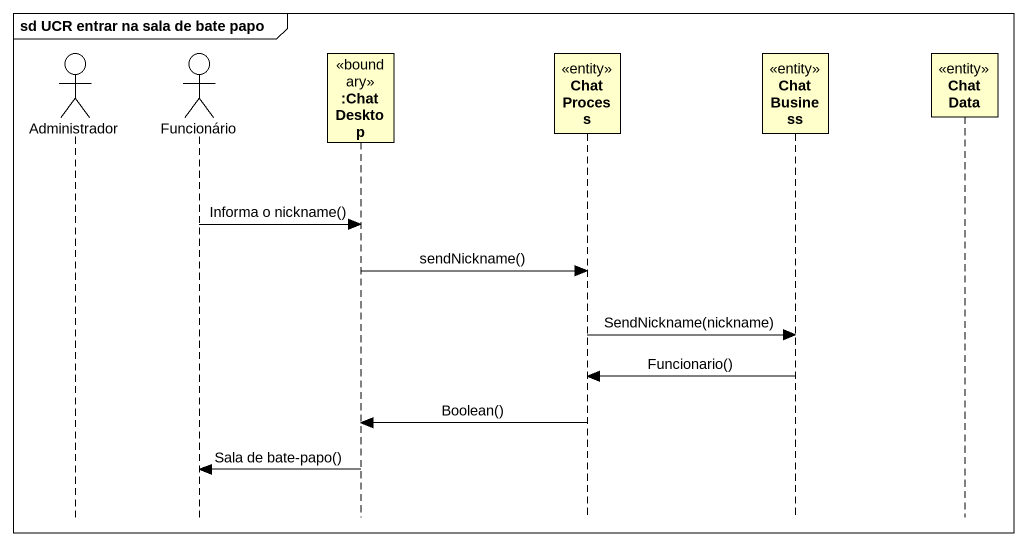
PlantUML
@startuml
mainframe sd UCR entrar na sala de bate papo
hide footbox
actor Administrador
actor Funcionário
participant ":ChatDesktop" as ChatDesktop <<boundary>>
participant ChatProcess <<entity>>
participant ChatBusiness <<entity>>
participant "Chat Data" as Chat_Data <<entity>>

Funcionário -> ChatDesktop : Informa o nickname()
ChatDesktop -> ChatProcess : sendNickname()
ChatProcess -> ChatBusiness : SendNickname(nickname)
ChatBusiness -> ChatProcess : Funcionario()
ChatProcess -> ChatDesktop : Boolean()
ChatDesktop -> Funcionário : Sala de bate-papo()
@enduml
